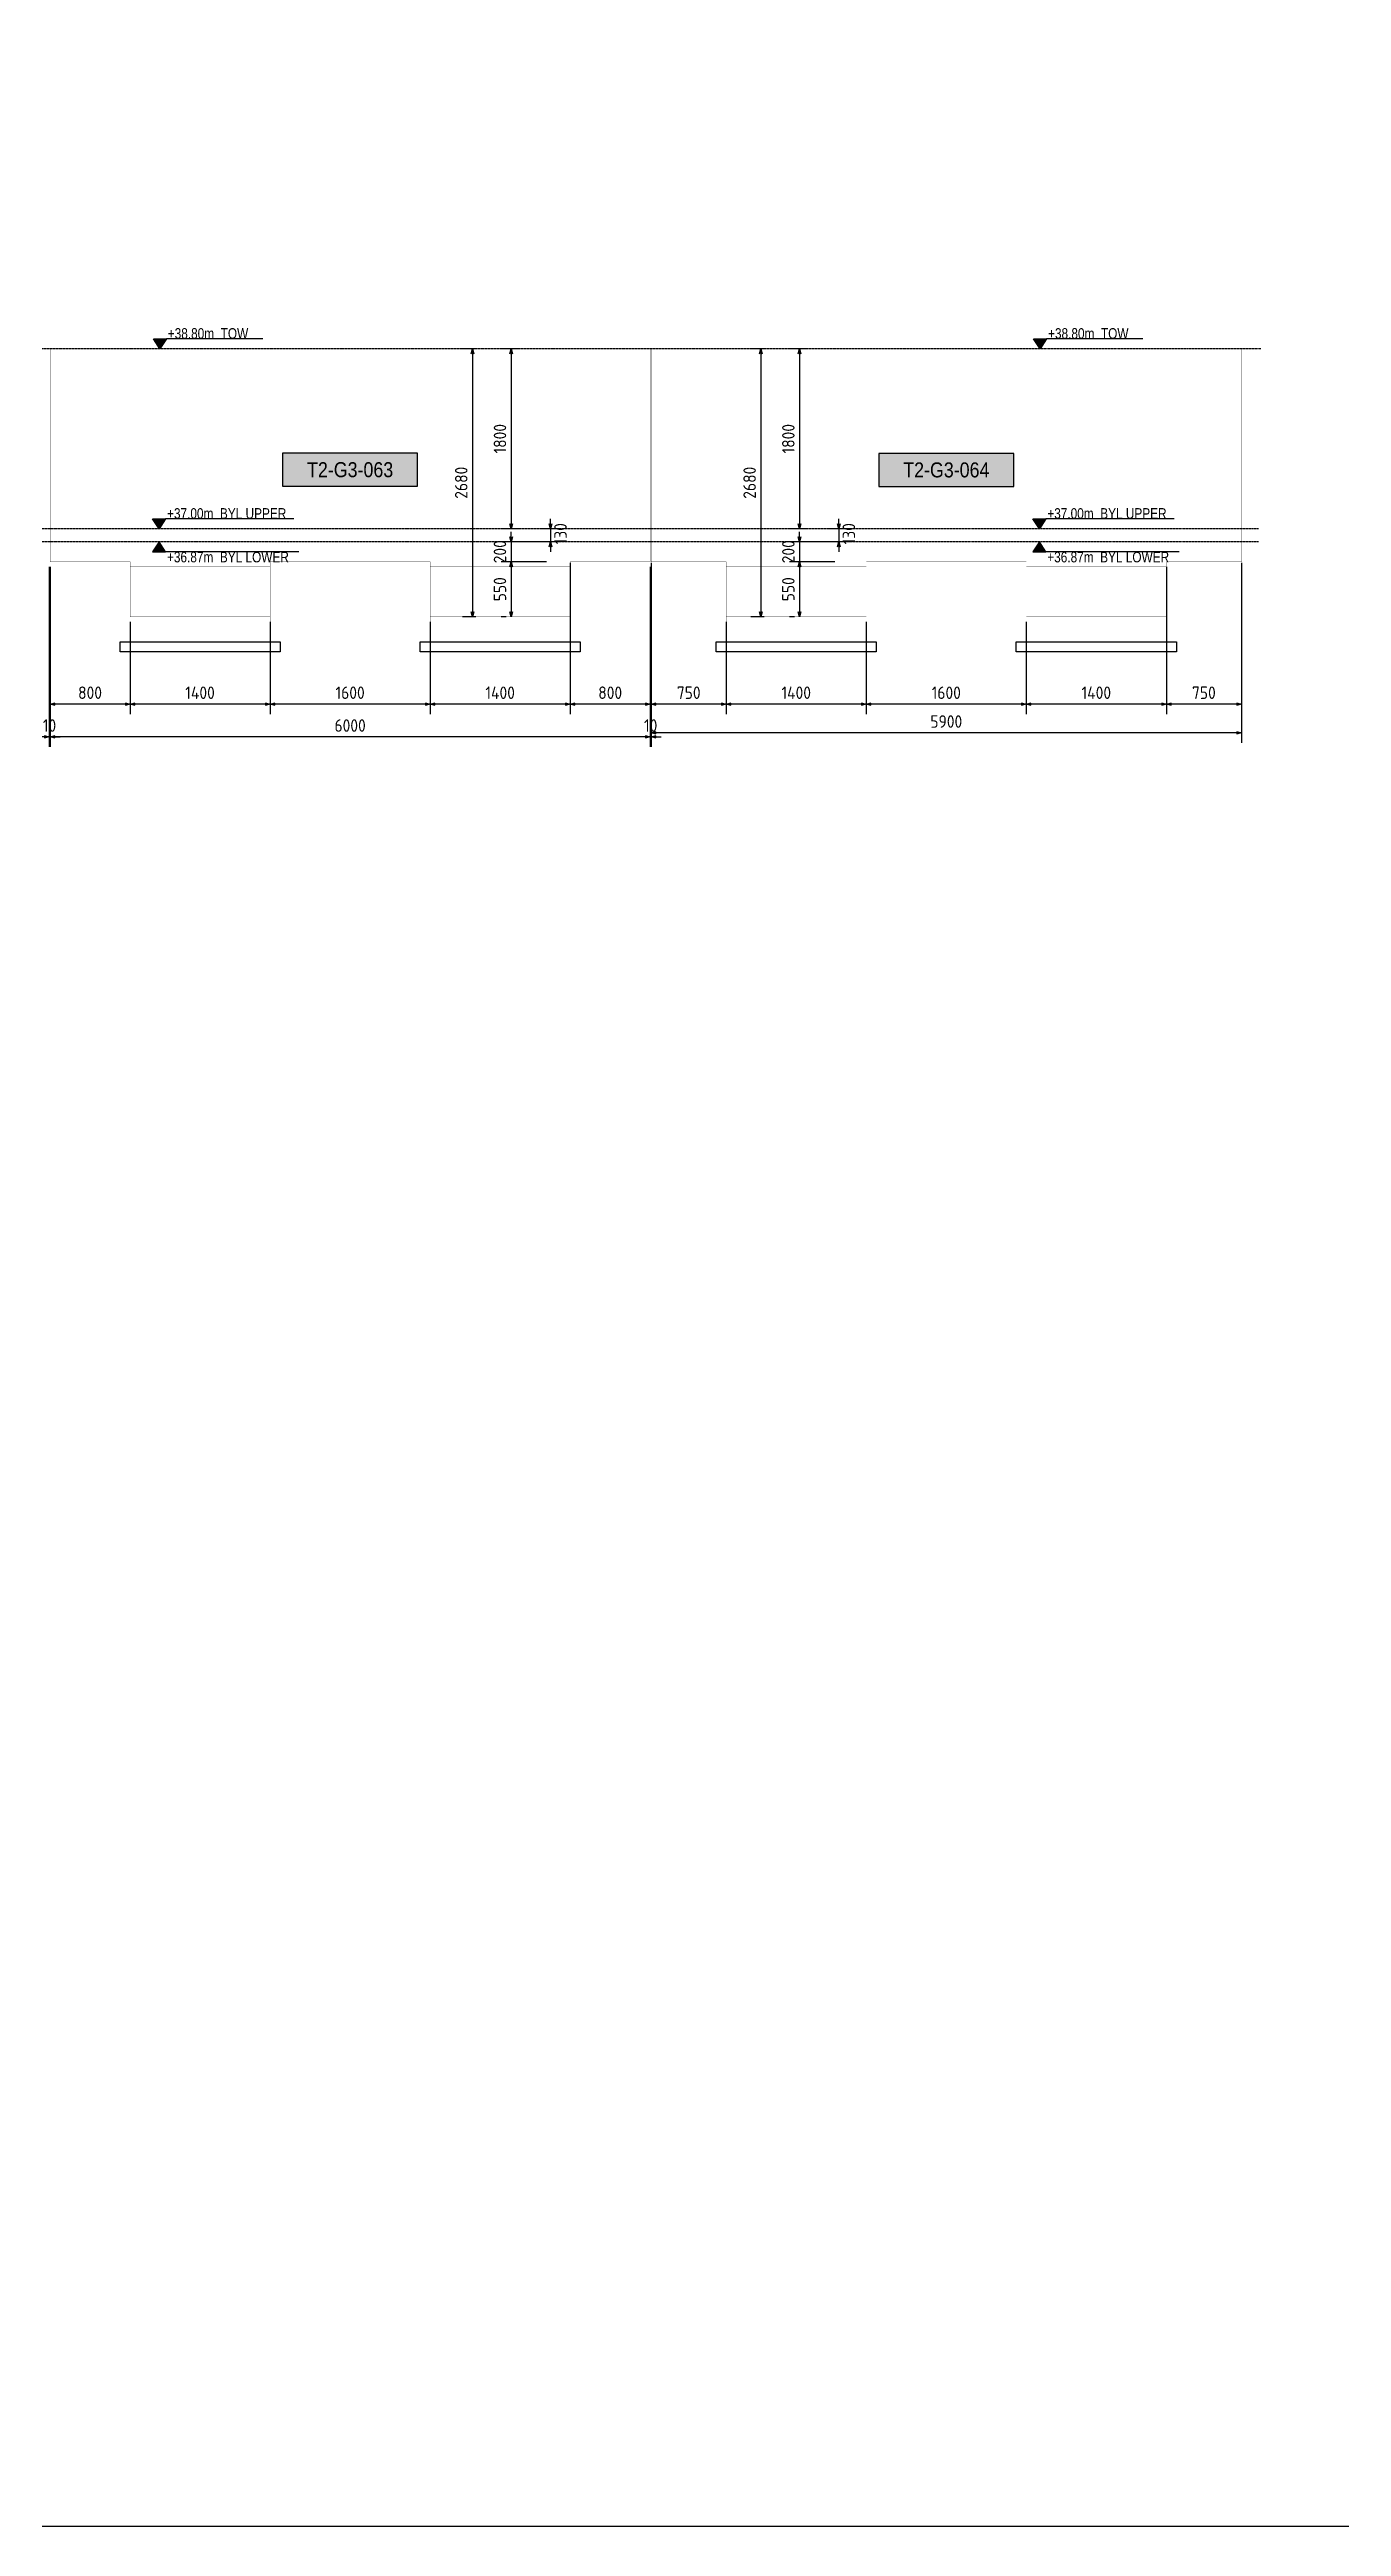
# Model space of a CAD drawing. Header units: centimetres. Extents: x -6122352 to 7132207, y -1694241 to 1947892.
# Drawn here: x 3413970 to 3426885, y 569616 to 594385 of the extents above; entities that cross this region are included whole.
import ezdxf
from ezdxf.enums import TextEntityAlignment as Align

# ---------------------------------------------------------------- set-up
doc = ezdxf.new("R2010")
doc.units = ezdxf.units.CM
doc.header["$MEASUREMENT"] = 0
doc.header["$PDMODE"] = 66
doc.header["$PDSIZE"] = 100
doc.linetypes.add('DASHED2', pattern=[0.375, 0.25, -0.125])
doc.linetypes.add('HIDDEN', pattern=[0.375, 0.25, -0.125])
for name, color, linetype in [('@MI-TYPE-01', 30, 'Continuous'), ('@MI-TYPE-02', 6, 'Continuous'), ('JML-Dimension', 1, 'Continuous'), ('PANEL-TAGS', 7, 'Continuous'), ('SECTION', 130, 'Continuous')]:
    doc.layers.add(name, color=color, linetype=linetype)
doc.styles.add('PANELTAG_STYLE', font='arial.ttf')
doc.styles.add('Schueco-BEMSTIL', font='isocpeur.ttf', dxfattribs={"width": 0.9})
doc.styles.add('txt-Pisa-std', font='arial.ttf', dxfattribs={"width": 0.8})
doc.dimstyles.new('MI- JWC-TXT-2.5 MM', dxfattribs={"dimscale": 1.5, "dimtxt": 2.5, "dimasz": 1, "dimexe": 2, "dimexo": 1, "dimgap": 1, "dimtad": 1, "dimdec": 0, "dimdsep": 46, "dimtxsty": 'Schueco-BEMSTIL', "dimblk": 'OPEN30', "dimcen": 0, "dimdle": 2, "dimclrd": 140, "dimclre": 8, "dimclrt": 40, "dimadec": 0, "dimazin": 2, "dimtfac": 1, "dimtdec": 0, "dimtix": 1, "dimtmove": 2, "dimatfit": 3, "dimldrblk": 'OPEN', "dimfxl": 2, "dimlwd": -1, "dimlwe": -1, "dimarcsym": 0})

# ---------------------------------------------------------------- blocks, each defined once
blk = doc.blocks.new('_Open30')
at = {"color": 0, "linetype": 'ByBlock', "lineweight": -2}
for p, q in [((-1, 0.27), (0, 0)), ((0, 0), (-1, -0.27)), ((0, 0), (-1, 0))]:
    blk.add_line(p, q, dxfattribs=at)
blk = doc.blocks.new('*D2274')
at = {"layer": '@MI-TYPE-01', "color": 8, "transparency": 16777216}
for p, q in [((3425135, 589213), (3425135, 587740)), ((3425885, 589213), (3425885, 587740))]:
    blk.add_line(p, q, dxfattribs=at)
at = {"layer": '@MI-TYPE-01', "color": 140, "transparency": 16777216}
blk.add_line((3425835, 587840), (3425185, 587840), dxfattribs=at)
at = {"layer": 'Defpoints', "color": 0, "transparency": 16777216}
for p in [(3425135, 589263), (3425885, 589263), (3425135, 587840)]:
    blk.add_point(p, dxfattribs=at)
at = {"layer": '@MI-TYPE-01', "color": 140, "transparency": 16777216, "xscale": 50, "yscale": 50, "zscale": 50, "rotation": 180}
blk.add_blockref('_Open30', (3425135, 587840), dxfattribs=at)
at = {"layer": '@MI-TYPE-01', "color": 140, "transparency": 16777216, "xscale": 50, "yscale": 50, "zscale": 50}
blk.add_blockref('_Open30', (3425885, 587840), dxfattribs=at)
at = {"layer": '@MI-TYPE-01', "color": 40, "transparency": 16777216, "insert": (3425510, 587953), "char_height": 125, "attachment_point": 5, "style": 'Schueco-BEMSTIL'}
blk.add_mtext('750', dxfattribs=at)
blk = doc.blocks.new('_Open')
at = {"color": 0, "linetype": 'ByBlock', "lineweight": -2}
for p, q in [((-1, 0), (0, 0)), ((-1, 0), (0, 0)), ((0, 0), (-1, 0))]:
    blk.add_line(p, q, dxfattribs=at)
blk = doc.blocks.new('*D2275')
at = {"layer": '@MI-TYPE-01', "color": 8, "transparency": 16777216}
for p, q in [((3425135, 589213), (3425135, 587740)), ((3423735, 588663), (3423735, 587740))]:
    blk.add_line(p, q, dxfattribs=at)
at = {"layer": '@MI-TYPE-01', "color": 140, "transparency": 16777216}
blk.add_line((3425085, 587840), (3423785, 587840), dxfattribs=at)
at = {"layer": 'Defpoints', "color": 0, "transparency": 16777216}
for p in [(3425135, 589263), (3423735, 588713), (3423735, 587840)]:
    blk.add_point(p, dxfattribs=at)
at = {"layer": '@MI-TYPE-01', "color": 140, "transparency": 16777216, "xscale": 50, "yscale": 50, "zscale": 50, "rotation": 180}
blk.add_blockref('_Open30', (3423735, 587840), dxfattribs=at)
at = {"layer": '@MI-TYPE-01', "color": 140, "transparency": 16777216, "xscale": 50, "yscale": 50, "zscale": 50}
blk.add_blockref('_Open30', (3425135, 587840), dxfattribs=at)
at = {"layer": '@MI-TYPE-01', "color": 40, "transparency": 16777216, "insert": (3424435, 587953), "char_height": 125, "attachment_point": 5, "style": 'Schueco-BEMSTIL'}
blk.add_mtext('1400', dxfattribs=at)
blk = doc.blocks.new('*D2276')
at = {"layer": '@MI-TYPE-01', "color": 8, "transparency": 16777216}
for p, q in [((3422135, 588663), (3422135, 587740)), ((3423735, 588663), (3423735, 587740))]:
    blk.add_line(p, q, dxfattribs=at)
at = {"layer": '@MI-TYPE-01', "color": 140, "transparency": 16777216}
blk.add_line((3423685, 587840), (3422185, 587840), dxfattribs=at)
at = {"layer": 'Defpoints', "color": 0, "transparency": 16777216}
for p in [(3422135, 588713), (3423735, 588713), (3422135, 587840)]:
    blk.add_point(p, dxfattribs=at)
at = {"layer": '@MI-TYPE-01', "color": 140, "transparency": 16777216, "xscale": 50, "yscale": 50, "zscale": 50, "rotation": 180}
blk.add_blockref('_Open30', (3422135, 587840), dxfattribs=at)
at = {"layer": '@MI-TYPE-01', "color": 140, "transparency": 16777216, "xscale": 50, "yscale": 50, "zscale": 50}
blk.add_blockref('_Open30', (3423735, 587840), dxfattribs=at)
at = {"layer": '@MI-TYPE-01', "color": 40, "transparency": 16777216, "insert": (3422935, 587953), "char_height": 125, "attachment_point": 5, "style": 'Schueco-BEMSTIL'}
blk.add_mtext('1600', dxfattribs=at)
blk = doc.blocks.new('*D2277')
at = {"layer": '@MI-TYPE-01', "color": 8, "transparency": 16777216}
for p, q in [((3420735, 588663), (3420735, 587740)), ((3422135, 588663), (3422135, 587740))]:
    blk.add_line(p, q, dxfattribs=at)
at = {"layer": '@MI-TYPE-01', "color": 140, "transparency": 16777216}
blk.add_line((3422085, 587840), (3420785, 587840), dxfattribs=at)
at = {"layer": 'Defpoints', "color": 0, "transparency": 16777216}
for p in [(3420735, 588713), (3422135, 588713), (3420735, 587840)]:
    blk.add_point(p, dxfattribs=at)
at = {"layer": '@MI-TYPE-01', "color": 140, "transparency": 16777216, "xscale": 50, "yscale": 50, "zscale": 50, "rotation": 180}
blk.add_blockref('_Open30', (3420735, 587840), dxfattribs=at)
at = {"layer": '@MI-TYPE-01', "color": 140, "transparency": 16777216, "xscale": 50, "yscale": 50, "zscale": 50}
blk.add_blockref('_Open30', (3422135, 587840), dxfattribs=at)
at = {"layer": '@MI-TYPE-01', "color": 40, "transparency": 16777216, "insert": (3421435, 587953), "char_height": 125, "attachment_point": 5, "style": 'Schueco-BEMSTIL'}
blk.add_mtext('1400', dxfattribs=at)
blk = doc.blocks.new('*D2278')
at = {"layer": '@MI-TYPE-01', "color": 8, "transparency": 16777216}
for p, q in [((3419985, 589213), (3419985, 587740)), ((3420735, 588663), (3420735, 587740))]:
    blk.add_line(p, q, dxfattribs=at)
at = {"layer": '@MI-TYPE-01', "color": 140, "transparency": 16777216}
blk.add_line((3420685, 587840), (3420035, 587840), dxfattribs=at)
at = {"layer": 'Defpoints', "color": 0, "transparency": 16777216}
for p in [(3419985, 589263), (3420735, 588713), (3419985, 587840)]:
    blk.add_point(p, dxfattribs=at)
at = {"layer": '@MI-TYPE-01', "color": 140, "transparency": 16777216, "xscale": 50, "yscale": 50, "zscale": 50, "rotation": 180}
blk.add_blockref('_Open30', (3419985, 587840), dxfattribs=at)
at = {"layer": '@MI-TYPE-01', "color": 140, "transparency": 16777216, "xscale": 50, "yscale": 50, "zscale": 50}
blk.add_blockref('_Open30', (3420735, 587840), dxfattribs=at)
at = {"layer": '@MI-TYPE-01', "color": 40, "transparency": 16777216, "insert": (3420360, 587953), "char_height": 125, "attachment_point": 5, "style": 'Schueco-BEMSTIL'}
blk.add_mtext('750', dxfattribs=at)
blk = doc.blocks.new('*D2279')
at = {"layer": '@MI-TYPE-01', "color": 8, "transparency": 16777216}
for p, q in [((3419985, 589253), (3419985, 587453)), ((3425885, 589253), (3425885, 587453))]:
    blk.add_line(p, q, dxfattribs=at)
at = {"layer": '@MI-TYPE-01', "color": 140, "transparency": 16777216}
blk.add_line((3425835, 587553), (3420035, 587553), dxfattribs=at)
at = {"layer": 'Defpoints', "color": 0, "transparency": 16777216}
for p in [(3419985, 589303), (3425885, 589303), (3419985, 587553)]:
    blk.add_point(p, dxfattribs=at)
at = {"layer": '@MI-TYPE-01', "color": 140, "transparency": 16777216, "xscale": 50, "yscale": 50, "zscale": 50, "rotation": 180}
blk.add_blockref('_Open30', (3419985, 587553), dxfattribs=at)
at = {"layer": '@MI-TYPE-01', "color": 140, "transparency": 16777216, "xscale": 50, "yscale": 50, "zscale": 50}
blk.add_blockref('_Open30', (3425885, 587553), dxfattribs=at)
at = {"layer": '@MI-TYPE-01', "color": 40, "transparency": 16777216, "insert": (3422935, 587665), "char_height": 125, "attachment_point": 5, "style": 'Schueco-BEMSTIL'}
blk.add_mtext('5900', dxfattribs=at)
blk = doc.blocks.new('*D2280')
at = {"layer": '@MI-TYPE-01', "color": 8, "transparency": 16777216}
for p, q in [((3419175, 589253), (3419175, 587740)), ((3419975, 589213), (3419975, 587740))]:
    blk.add_line(p, q, dxfattribs=at)
at = {"layer": '@MI-TYPE-01', "color": 140, "transparency": 16777216}
blk.add_line((3419925, 587840), (3419225, 587840), dxfattribs=at)
at = {"layer": 'Defpoints', "color": 0, "transparency": 16777216}
for p in [(3419175, 589303), (3419975, 589263), (3419175, 587840)]:
    blk.add_point(p, dxfattribs=at)
at = {"layer": '@MI-TYPE-01', "color": 140, "transparency": 16777216, "xscale": 50, "yscale": 50, "zscale": 50, "rotation": 180}
blk.add_blockref('_Open30', (3419175, 587840), dxfattribs=at)
at = {"layer": '@MI-TYPE-01', "color": 140, "transparency": 16777216, "xscale": 50, "yscale": 50, "zscale": 50}
blk.add_blockref('_Open30', (3419975, 587840), dxfattribs=at)
at = {"layer": '@MI-TYPE-01', "color": 40, "transparency": 16777216, "insert": (3419575, 587953), "char_height": 125, "attachment_point": 5, "style": 'Schueco-BEMSTIL'}
blk.add_mtext('800', dxfattribs=at)
blk = doc.blocks.new('*D2281')
at = {"layer": '@MI-TYPE-01', "color": 8, "transparency": 16777216}
for p, q in [((3419175, 589253), (3419175, 587740)), ((3417775, 588663), (3417775, 587740))]:
    blk.add_line(p, q, dxfattribs=at)
at = {"layer": '@MI-TYPE-01', "color": 140, "transparency": 16777216}
blk.add_line((3419125, 587840), (3417825, 587840), dxfattribs=at)
at = {"layer": 'Defpoints', "color": 0, "transparency": 16777216}
for p in [(3419175, 589303), (3417775, 588713), (3417775, 587840)]:
    blk.add_point(p, dxfattribs=at)
at = {"layer": '@MI-TYPE-01', "color": 140, "transparency": 16777216, "xscale": 50, "yscale": 50, "zscale": 50, "rotation": 180}
blk.add_blockref('_Open30', (3417775, 587840), dxfattribs=at)
at = {"layer": '@MI-TYPE-01', "color": 140, "transparency": 16777216, "xscale": 50, "yscale": 50, "zscale": 50}
blk.add_blockref('_Open30', (3419175, 587840), dxfattribs=at)
at = {"layer": '@MI-TYPE-01', "color": 40, "transparency": 16777216, "insert": (3418475, 587953), "char_height": 125, "attachment_point": 5, "style": 'Schueco-BEMSTIL'}
blk.add_mtext('1400', dxfattribs=at)
blk = doc.blocks.new('*D2282')
at = {"layer": '@MI-TYPE-01', "color": 8, "transparency": 16777216}
for p, q in [((3416175, 588663), (3416175, 587740)), ((3417775, 588663), (3417775, 587740))]:
    blk.add_line(p, q, dxfattribs=at)
at = {"layer": '@MI-TYPE-01', "color": 140, "transparency": 16777216}
blk.add_line((3417725, 587840), (3416225, 587840), dxfattribs=at)
at = {"layer": 'Defpoints', "color": 0, "transparency": 16777216}
for p in [(3416175, 588713), (3417775, 588713), (3416175, 587840)]:
    blk.add_point(p, dxfattribs=at)
at = {"layer": '@MI-TYPE-01', "color": 140, "transparency": 16777216, "xscale": 50, "yscale": 50, "zscale": 50, "rotation": 180}
blk.add_blockref('_Open30', (3416175, 587840), dxfattribs=at)
at = {"layer": '@MI-TYPE-01', "color": 140, "transparency": 16777216, "xscale": 50, "yscale": 50, "zscale": 50}
blk.add_blockref('_Open30', (3417775, 587840), dxfattribs=at)
at = {"layer": '@MI-TYPE-01', "color": 40, "transparency": 16777216, "insert": (3416975, 587953), "char_height": 125, "attachment_point": 5, "style": 'Schueco-BEMSTIL'}
blk.add_mtext('1600', dxfattribs=at)
blk = doc.blocks.new('*D2283')
at = {"layer": '@MI-TYPE-01', "color": 8, "transparency": 16777216}
for p, q in [((3414775, 588663), (3414775, 587740)), ((3416175, 588663), (3416175, 587740))]:
    blk.add_line(p, q, dxfattribs=at)
at = {"layer": '@MI-TYPE-01', "color": 140, "transparency": 16777216}
blk.add_line((3416125, 587840), (3414825, 587840), dxfattribs=at)
at = {"layer": 'Defpoints', "color": 0, "transparency": 16777216}
for p in [(3414775, 588713), (3416175, 588713), (3414775, 587840)]:
    blk.add_point(p, dxfattribs=at)
at = {"layer": '@MI-TYPE-01', "color": 140, "transparency": 16777216, "xscale": 50, "yscale": 50, "zscale": 50, "rotation": 180}
blk.add_blockref('_Open30', (3414775, 587840), dxfattribs=at)
at = {"layer": '@MI-TYPE-01', "color": 140, "transparency": 16777216, "xscale": 50, "yscale": 50, "zscale": 50}
blk.add_blockref('_Open30', (3416175, 587840), dxfattribs=at)
at = {"layer": '@MI-TYPE-01', "color": 40, "transparency": 16777216, "insert": (3415475, 587953), "char_height": 125, "attachment_point": 5, "style": 'Schueco-BEMSTIL'}
blk.add_mtext('1400', dxfattribs=at)
blk = doc.blocks.new('*D2284')
at = {"layer": '@MI-TYPE-01', "color": 8, "transparency": 16777216}
for p, q in [((3413975, 589213), (3413975, 587740)), ((3414775, 588663), (3414775, 587740))]:
    blk.add_line(p, q, dxfattribs=at)
at = {"layer": '@MI-TYPE-01', "color": 140, "transparency": 16777216}
blk.add_line((3414725, 587840), (3414025, 587840), dxfattribs=at)
at = {"layer": 'Defpoints', "color": 0, "transparency": 16777216}
for p in [(3413975, 589263), (3414775, 588713), (3413975, 587840)]:
    blk.add_point(p, dxfattribs=at)
at = {"layer": '@MI-TYPE-01', "color": 140, "transparency": 16777216, "xscale": 50, "yscale": 50, "zscale": 50, "rotation": 180}
blk.add_blockref('_Open30', (3413975, 587840), dxfattribs=at)
at = {"layer": '@MI-TYPE-01', "color": 140, "transparency": 16777216, "xscale": 50, "yscale": 50, "zscale": 50}
blk.add_blockref('_Open30', (3414775, 587840), dxfattribs=at)
at = {"layer": '@MI-TYPE-01', "color": 40, "transparency": 16777216, "insert": (3414375, 587953), "char_height": 125, "attachment_point": 5, "style": 'Schueco-BEMSTIL'}
blk.add_mtext('800', dxfattribs=at)
blk = doc.blocks.new('*D2285')
at = {"layer": '@MI-TYPE-01', "color": 8, "transparency": 16777216}
for p, q in [((3413975, 589213), (3413975, 587413)), ((3419975, 589213), (3419975, 587413))]:
    blk.add_line(p, q, dxfattribs=at)
at = {"layer": '@MI-TYPE-01', "color": 140, "transparency": 16777216}
blk.add_line((3419925, 587513), (3414025, 587513), dxfattribs=at)
at = {"layer": 'Defpoints', "color": 0, "transparency": 16777216}
for p in [(3413975, 589263), (3419975, 589263), (3413975, 587513)]:
    blk.add_point(p, dxfattribs=at)
at = {"layer": '@MI-TYPE-01', "color": 140, "transparency": 16777216, "xscale": 50, "yscale": 50, "zscale": 50, "rotation": 180}
blk.add_blockref('_Open30', (3413975, 587513), dxfattribs=at)
at = {"layer": '@MI-TYPE-01', "color": 140, "transparency": 16777216, "xscale": 50, "yscale": 50, "zscale": 50}
blk.add_blockref('_Open30', (3419975, 587513), dxfattribs=at)
at = {"layer": '@MI-TYPE-01', "color": 40, "transparency": 16777216, "insert": (3416975, 587625), "char_height": 125, "attachment_point": 5, "style": 'Schueco-BEMSTIL'}
blk.add_mtext('6000', dxfattribs=at)
blk = doc.blocks.new('T2-ELE FT')
at = {"color": 12, "linetype": 'HIDDEN', "ltscale": 5, "const_width": 2}
blk.add_lwpolyline([(30306558, 1676366), (30306558, 1676866), (30307958, 1676866), (30307958, 1676366)], dxfattribs=at)
at = {"color": 12, "ltscale": 20, "const_width": 2}
blk.add_lwpolyline([(30306558, 1676366), (30307958, 1676366), (30307958, 1676116), (30306558, 1676116)], close=True, dxfattribs=at)
at = {"color": 8, "ltscale": 20}
blk.add_lwpolyline([(30306458, 1676116), (30308058, 1676116), (30308058, 1676016), (30306458, 1676016)], close=True, dxfattribs=at)
blk = doc.blocks.new('*D2302')
at = {"layer": '@MI-TYPE-01', "color": 8, "transparency": 16777216}
for p, q in [((3419975, 589213), (3419975, 587413)), ((3419985, 589253), (3419985, 587413))]:
    blk.add_line(p, q, dxfattribs=at)
at = {"layer": '@MI-TYPE-01', "color": 140, "transparency": 16777216}
for p, q in [((3419925, 587513), (3419875, 587513)), ((3419985, 587513), (3419975, 587513)), ((3420035, 587513), (3420085, 587513))]:
    blk.add_line(p, q, dxfattribs=at)
at = {"layer": 'Defpoints', "color": 0, "transparency": 16777216}
for p in [(3419985, 589303), (3419975, 589263), (3419975, 587513)]:
    blk.add_point(p, dxfattribs=at)
at = {"layer": '@MI-TYPE-01', "color": 140, "transparency": 16777216, "xscale": 50, "yscale": 50, "zscale": 50}
blk.add_blockref('_Open30', (3419975, 587513), dxfattribs=at)
at = {"layer": '@MI-TYPE-01', "color": 140, "transparency": 16777216, "xscale": 50, "yscale": 50, "zscale": 50, "rotation": 180}
blk.add_blockref('_Open30', (3419985, 587513), dxfattribs=at)
at = {"layer": '@MI-TYPE-01', "color": 40, "transparency": 16777216, "insert": (3419980, 587625), "char_height": 125, "attachment_point": 5, "style": 'Schueco-BEMSTIL'}
blk.add_mtext('10', dxfattribs=at)
blk = doc.blocks.new('*D2303')
at = {"layer": '@MI-TYPE-01', "color": 8, "transparency": 16777216}
for p, q in [((3413965, 589213), (3413965, 587413)), ((3413975, 589213), (3413975, 587413))]:
    blk.add_line(p, q, dxfattribs=at)
at = {"layer": '@MI-TYPE-01', "color": 140, "transparency": 16777216}
for p, q in [((3413915, 587513), (3413865, 587513)), ((3413975, 587513), (3413965, 587513)), ((3414025, 587513), (3414075, 587513))]:
    blk.add_line(p, q, dxfattribs=at)
at = {"layer": 'Defpoints', "color": 0, "transparency": 16777216}
for p in [(3413965, 589263), (3413975, 589263), (3413965, 587513)]:
    blk.add_point(p, dxfattribs=at)
at = {"layer": '@MI-TYPE-01', "color": 140, "transparency": 16777216, "xscale": 50, "yscale": 50, "zscale": 50}
blk.add_blockref('_Open30', (3413965, 587513), dxfattribs=at)
at = {"layer": '@MI-TYPE-01', "color": 140, "transparency": 16777216, "xscale": 50, "yscale": 50, "zscale": 50, "rotation": 180}
blk.add_blockref('_Open30', (3413975, 587513), dxfattribs=at)
at = {"layer": '@MI-TYPE-01', "color": 40, "transparency": 16777216, "insert": (3413970, 587625), "char_height": 125, "attachment_point": 5, "style": 'Schueco-BEMSTIL'}
blk.add_mtext('10', dxfattribs=at)
blk = doc.blocks.new('*D2311')
at = {"layer": '@MI-TYPE-01', "color": 8, "transparency": 16777216}
for p, q in [((3418233, 591393), (3418098, 591393)), ((3418233, 588713), (3418098, 588713))]:
    blk.add_line(p, q, dxfattribs=at)
at = {"layer": '@MI-TYPE-01', "color": 140, "transparency": 16777216}
blk.add_line((3418198, 591343), (3418198, 588763), dxfattribs=at)
at = {"layer": 'Defpoints', "color": 0, "transparency": 16777216}
for p in [(3418283, 591393), (3418198, 588713), (3418283, 588713)]:
    blk.add_point(p, dxfattribs=at)
at = {"layer": '@MI-TYPE-01', "color": 140, "transparency": 16777216, "xscale": 50, "yscale": 50, "zscale": 50}
for p, rotation in [((3418198, 591393), 90), ((3418198, 588713), 270)]:
    blk.add_blockref('_Open30', p, dxfattribs=dict(at, rotation=rotation))
at = {"layer": '@MI-TYPE-01', "color": 40, "transparency": 16777216, "insert": (3418086, 590053), "char_height": 125, "attachment_point": 5, "rotation": 90, "style": 'Schueco-BEMSTIL'}
blk.add_mtext('2680', dxfattribs=at)
blk = doc.blocks.new('*D2312')
at = {"layer": '@MI-TYPE-01', "color": 8, "transparency": 16777216}
for p, q in [((3418659, 591393), (3418485, 591393)), ((3418659, 589593), (3418485, 589593))]:
    blk.add_line(p, q, dxfattribs=at)
at = {"layer": '@MI-TYPE-01', "color": 140, "transparency": 16777216}
blk.add_line((3418585, 591343), (3418585, 589643), dxfattribs=at)
at = {"layer": 'Defpoints', "color": 0, "transparency": 16777216}
for p in [(3418709, 591393), (3418585, 589593), (3418709, 589593)]:
    blk.add_point(p, dxfattribs=at)
at = {"layer": '@MI-TYPE-01', "color": 140, "transparency": 16777216, "xscale": 50, "yscale": 50, "zscale": 50}
for p, rotation in [((3418585, 591393), 90), ((3418585, 589593), 270)]:
    blk.add_blockref('_Open30', p, dxfattribs=dict(at, rotation=rotation))
at = {"layer": '@MI-TYPE-01', "color": 40, "transparency": 16777216, "insert": (3418473, 590493), "char_height": 125, "attachment_point": 5, "rotation": 90, "style": 'Schueco-BEMSTIL'}
blk.add_mtext('1800', dxfattribs=at)
blk = doc.blocks.new('*D2313')
at = {"layer": '@MI-TYPE-01', "color": 8, "transparency": 16777216}
for p, q in [((3419089, 589593), (3418878, 589593)), ((3419087, 589463), (3418878, 589463))]:
    blk.add_line(p, q, dxfattribs=at)
at = {"layer": '@MI-TYPE-01', "color": 140, "transparency": 16777216}
for p, q in [((3418978, 589643), (3418978, 589693)), ((3418978, 589593), (3418978, 589463)), ((3418978, 589413), (3418978, 589363))]:
    blk.add_line(p, q, dxfattribs=at)
at = {"layer": 'Defpoints', "color": 0, "transparency": 16777216}
for p in [(3419139, 589593), (3418978, 589463), (3419137, 589463)]:
    blk.add_point(p, dxfattribs=at)
at = {"layer": '@MI-TYPE-01', "color": 140, "transparency": 16777216, "xscale": 50, "yscale": 50, "zscale": 50}
for p, rotation in [((3418978, 589593), 270), ((3418978, 589463), 90)]:
    blk.add_blockref('_Open30', p, dxfattribs=dict(at, rotation=rotation))
at = {"layer": '@MI-TYPE-01', "color": 40, "transparency": 16777216, "insert": (3419078, 589543), "char_height": 125, "attachment_point": 5, "rotation": 90, "style": 'Schueco-BEMSTIL'}
blk.add_mtext('130', dxfattribs=at)
blk = doc.blocks.new('*D2314')
at = {"layer": '@MI-TYPE-01', "color": 140, "transparency": 16777216}
for p, q in [((3418585, 589513), (3418585, 589563)), ((3418585, 589463), (3418585, 589263)), ((3418585, 589213), (3418585, 589163))]:
    blk.add_line(p, q, dxfattribs=at)
at = {"layer": '@MI-TYPE-01', "color": 8, "transparency": 16777216}
for p, q in [((3419087, 589463), (3418485, 589463)), ((3418938, 589263), (3418485, 589263))]:
    blk.add_line(p, q, dxfattribs=at)
at = {"layer": 'Defpoints', "color": 0, "transparency": 16777216}
for p in [(3419137, 589463), (3418585, 589263), (3418988, 589263)]:
    blk.add_point(p, dxfattribs=at)
at = {"layer": '@MI-TYPE-01', "color": 140, "transparency": 16777216, "xscale": 50, "yscale": 50, "zscale": 50}
for p, rotation in [((3418585, 589463), 270), ((3418585, 589263), 90)]:
    blk.add_blockref('_Open30', p, dxfattribs=dict(at, rotation=rotation))
at = {"layer": '@MI-TYPE-01', "color": 40, "transparency": 16777216, "insert": (3418473, 589363), "char_height": 125, "attachment_point": 5, "rotation": 90, "style": 'Schueco-BEMSTIL'}
blk.add_mtext('200', dxfattribs=at)
blk = doc.blocks.new('*D2315')
at = {"layer": '@MI-TYPE-01', "color": 8, "transparency": 16777216}
for p, q in [((3418938, 589263), (3418485, 589263)), ((3418535, 588713), (3418485, 588713))]:
    blk.add_line(p, q, dxfattribs=at)
at = {"layer": '@MI-TYPE-01', "color": 140, "transparency": 16777216}
blk.add_line((3418585, 589213), (3418585, 588763), dxfattribs=at)
at = {"layer": 'Defpoints', "color": 0, "transparency": 16777216}
for p in [(3418988, 589263), (3418585, 588713), (3418585, 588713)]:
    blk.add_point(p, dxfattribs=at)
at = {"layer": '@MI-TYPE-01', "color": 140, "transparency": 16777216, "xscale": 50, "yscale": 50, "zscale": 50}
for p, rotation in [((3418585, 589263), 90), ((3418585, 588713), 270)]:
    blk.add_blockref('_Open30', p, dxfattribs=dict(at, rotation=rotation))
at = {"layer": '@MI-TYPE-01', "color": 40, "transparency": 16777216, "insert": (3418473, 588988), "char_height": 125, "attachment_point": 5, "rotation": 90, "style": 'Schueco-BEMSTIL'}
blk.add_mtext('550', dxfattribs=at)
blk = doc.blocks.new('*D2316')
at = {"layer": '@MI-TYPE-01', "color": 8, "transparency": 16777216}
for p, q in [((3421116, 591393), (3420981, 591393)), ((3421116, 588713), (3420981, 588713))]:
    blk.add_line(p, q, dxfattribs=at)
at = {"layer": '@MI-TYPE-01', "color": 140, "transparency": 16777216}
blk.add_line((3421081, 591343), (3421081, 588763), dxfattribs=at)
at = {"layer": 'Defpoints', "color": 0, "transparency": 16777216}
for p in [(3421166, 591393), (3421081, 588713), (3421166, 588713)]:
    blk.add_point(p, dxfattribs=at)
at = {"layer": '@MI-TYPE-01', "color": 140, "transparency": 16777216, "xscale": 50, "yscale": 50, "zscale": 50}
for p, rotation in [((3421081, 591393), 90), ((3421081, 588713), 270)]:
    blk.add_blockref('_Open30', p, dxfattribs=dict(at, rotation=rotation))
at = {"layer": '@MI-TYPE-01', "color": 40, "transparency": 16777216, "insert": (3420969, 590053), "char_height": 125, "attachment_point": 5, "rotation": 90, "style": 'Schueco-BEMSTIL'}
blk.add_mtext('2680', dxfattribs=at)
blk = doc.blocks.new('*D2317')
at = {"layer": '@MI-TYPE-01', "color": 8, "transparency": 16777216}
for p, q in [((3421542, 591393), (3421368, 591393)), ((3421542, 589593), (3421368, 589593))]:
    blk.add_line(p, q, dxfattribs=at)
at = {"layer": '@MI-TYPE-01', "color": 140, "transparency": 16777216}
blk.add_line((3421468, 591343), (3421468, 589643), dxfattribs=at)
at = {"layer": 'Defpoints', "color": 0, "transparency": 16777216}
for p in [(3421592, 591393), (3421468, 589593), (3421592, 589593)]:
    blk.add_point(p, dxfattribs=at)
at = {"layer": '@MI-TYPE-01', "color": 140, "transparency": 16777216, "xscale": 50, "yscale": 50, "zscale": 50}
for p, rotation in [((3421468, 591393), 90), ((3421468, 589593), 270)]:
    blk.add_blockref('_Open30', p, dxfattribs=dict(at, rotation=rotation))
at = {"layer": '@MI-TYPE-01', "color": 40, "transparency": 16777216, "insert": (3421356, 590493), "char_height": 125, "attachment_point": 5, "rotation": 90, "style": 'Schueco-BEMSTIL'}
blk.add_mtext('1800', dxfattribs=at)
blk = doc.blocks.new('*D2318')
at = {"layer": '@MI-TYPE-01', "color": 8, "transparency": 16777216}
for p, q in [((3421972, 589593), (3421761, 589593)), ((3421970, 589463), (3421761, 589463))]:
    blk.add_line(p, q, dxfattribs=at)
at = {"layer": '@MI-TYPE-01', "color": 140, "transparency": 16777216}
for p, q in [((3421861, 589643), (3421861, 589693)), ((3421861, 589593), (3421861, 589463)), ((3421861, 589413), (3421861, 589363))]:
    blk.add_line(p, q, dxfattribs=at)
at = {"layer": 'Defpoints', "color": 0, "transparency": 16777216}
for p in [(3422022, 589593), (3421861, 589463), (3422020, 589463)]:
    blk.add_point(p, dxfattribs=at)
at = {"layer": '@MI-TYPE-01', "color": 140, "transparency": 16777216, "xscale": 50, "yscale": 50, "zscale": 50}
for p, rotation in [((3421861, 589593), 270), ((3421861, 589463), 90)]:
    blk.add_blockref('_Open30', p, dxfattribs=dict(at, rotation=rotation))
at = {"layer": '@MI-TYPE-01', "color": 40, "transparency": 16777216, "insert": (3421961, 589543), "char_height": 125, "attachment_point": 5, "rotation": 90, "style": 'Schueco-BEMSTIL'}
blk.add_mtext('130', dxfattribs=at)
blk = doc.blocks.new('*D2319')
at = {"layer": '@MI-TYPE-01', "color": 140, "transparency": 16777216}
for p, q in [((3421468, 589513), (3421468, 589563)), ((3421468, 589463), (3421468, 589263)), ((3421468, 589213), (3421468, 589163))]:
    blk.add_line(p, q, dxfattribs=at)
at = {"layer": '@MI-TYPE-01', "color": 8, "transparency": 16777216}
for p, q in [((3421970, 589463), (3421368, 589463)), ((3421821, 589263), (3421368, 589263))]:
    blk.add_line(p, q, dxfattribs=at)
at = {"layer": 'Defpoints', "color": 0, "transparency": 16777216}
for p in [(3422020, 589463), (3421468, 589263), (3421871, 589263)]:
    blk.add_point(p, dxfattribs=at)
at = {"layer": '@MI-TYPE-01', "color": 140, "transparency": 16777216, "xscale": 50, "yscale": 50, "zscale": 50}
for p, rotation in [((3421468, 589463), 270), ((3421468, 589263), 90)]:
    blk.add_blockref('_Open30', p, dxfattribs=dict(at, rotation=rotation))
at = {"layer": '@MI-TYPE-01', "color": 40, "transparency": 16777216, "insert": (3421356, 589363), "char_height": 125, "attachment_point": 5, "rotation": 90, "style": 'Schueco-BEMSTIL'}
blk.add_mtext('200', dxfattribs=at)
blk = doc.blocks.new('*D2320')
at = {"layer": '@MI-TYPE-01', "color": 8, "transparency": 16777216}
for p, q in [((3421821, 589263), (3421368, 589263)), ((3421418, 588713), (3421368, 588713))]:
    blk.add_line(p, q, dxfattribs=at)
at = {"layer": '@MI-TYPE-01', "color": 140, "transparency": 16777216}
blk.add_line((3421468, 589213), (3421468, 588763), dxfattribs=at)
at = {"layer": 'Defpoints', "color": 0, "transparency": 16777216}
for p in [(3421871, 589263), (3421468, 588713), (3421468, 588713)]:
    blk.add_point(p, dxfattribs=at)
at = {"layer": '@MI-TYPE-01', "color": 140, "transparency": 16777216, "xscale": 50, "yscale": 50, "zscale": 50}
for p, rotation in [((3421468, 589263), 90), ((3421468, 588713), 270)]:
    blk.add_blockref('_Open30', p, dxfattribs=dict(at, rotation=rotation))
at = {"layer": '@MI-TYPE-01', "color": 40, "transparency": 16777216, "insert": (3421356, 588988), "char_height": 125, "attachment_point": 5, "rotation": 90, "style": 'Schueco-BEMSTIL'}
blk.add_mtext('550', dxfattribs=at)
blk = doc.blocks.new('*U2058')
at = {"layer": 'JML-Dimension'}
h = blk.add_hatch(color=10, dxfattribs=at)
h.dxf.hatch_style = 1
h.paths.add_polyline_path([(0, 0), (-1.54, 2.37), (1.54, 2.37)])
blk.add_line((24.31, 2.37), (1.54, 2.37), dxfattribs=at)
blk.add_lwpolyline([(0, 0), (-1.54, 2.37), (1.54, 2.37), (0, 0)], dxfattribs=at)
at = {"color": 5, "style": 'txt-Pisa-std', "width": 0.8}
blk.add_attdef('+0.0', text='', height=2.5, dxfattribs=at).set_placement((1.87, 2.37), align=Align.BOTTOM_LEFT)
blk = doc.blocks.new('*U2056')
at = {"layer": 'JML-Dimension'}
h = blk.add_hatch(color=10, dxfattribs=at)
h.dxf.hatch_style = 1
h.paths.add_polyline_path([(0, 0), (-1.54, 2.37), (1.54, 2.37)])
blk.add_line((31.81, 2.37), (1.54, 2.37), dxfattribs=at)
blk.add_lwpolyline([(0, 0), (-1.54, 2.37), (1.54, 2.37), (0, 0)], dxfattribs=at)
at = {"color": 5, "style": 'txt-Pisa-std', "width": 0.8}
blk.add_attdef('+0.0', text='', height=2.5, dxfattribs=at).set_placement((1.87, 2.37), align=Align.BOTTOM_LEFT)
blk = doc.blocks.new('*U2057')
at = {"layer": 'JML-Dimension'}
h = blk.add_hatch(color=10, dxfattribs=at)
h.dxf.hatch_style = 1
h.paths.add_polyline_path([(0, 0), (-1.54, 2.37), (1.54, 2.37)])
blk.add_line((33.03, 2.37), (1.54, 2.37), dxfattribs=at)
blk.add_lwpolyline([(0, 0), (-1.54, 2.37), (1.54, 2.37), (0, 0)], dxfattribs=at)
at = {"color": 5, "style": 'txt-Pisa-std', "width": 0.8}
blk.add_attdef('+0.0', text='', height=2.5, dxfattribs=at).set_placement((1.87, 2.37), align=Align.BOTTOM_LEFT)
blk = doc.blocks.new('PANELTAG')
at = {"layer": 'PANEL-TAGS', "color": 1}
blk.add_lwpolyline([(-13.5, -3.3), (13.5, -3.3), (13.5, 3.3), (-13.5, 3.3)], close=True, dxfattribs=at)
at = {"layer": 'PANEL-TAGS', "color": 40, "true_color": 0xffd700}
blk.add_solid([(-13.5, -3.3), (13.5, -3.3), (-13.5, 3.3), (13.5, 3.3)], dxfattribs=at)
at = {"layer": 'PANEL-TAGS', "color": 5, "style": 'PANELTAG_STYLE', "width": 0.85}
blk.add_attdef('TAGNO', text='', height=3, dxfattribs=at).set_placement((0, 0), align=Align.MIDDLE)

msp = doc.modelspace()

# ---------------------------------------------------------------- linework, layer by layer
at = {"layer": '@MI-TYPE-01'}
msp.add_lwpolyline([(3328169.86356, 769613.28078), (3455154.6764, 769613.28078), (3455154.6764, 569615.5723), (3328169.86356, 569615.5723)], close=True, dxfattribs=at)
at = {"layer": '@MI-TYPE-01', "const_width": 2.5}
for points in [[(3419975.31647, 591392.68318), (3413975.31647, 591392.68318), (3413975.31647, 589262.68322), (3414775.31647, 589262.68322), (3414775.31647, 588712.68322), (3416175.31647, 588712.68322), (3416175.31647, 589262.68322), (3417775.31647, 589262.68322), (3417775.31647, 588712.68322), (3419175.31647, 588712.68322), (3419175.31647, 589262.68322), (3419975.31647, 589262.68322)], [(3425885.31647, 591392.68318), (3419985.31647, 591392.68318), (3419985.31647, 589262.68322), (3420735.31647, 589262.68322), (3420735.31647, 588712.68322), (3422135.31647, 588712.68322), (3422135.31647, 589262.68322), (3423735.31647, 589262.68322), (3423735.31647, 588712.68322), (3425135.31647, 588712.68322), (3425135.31647, 589262.68322), (3425885.31647, 589262.68322)]]:
    msp.add_lwpolyline(points, close=True, dxfattribs=at)
at = {"layer": '@MI-TYPE-02', "color": 160, "linetype": 'DASHED2', "ltscale": 5}
for points in [[(3426080.16646, 591392.68318), (3401955.31647, 591392.68318)], [(3426054.97242, 589592.68322), (3401955.31647, 589592.68322)], [(3426054.97242, 589462.68322), (3401955.31647, 589462.68322)]]:
    msp.add_lwpolyline(points, dxfattribs=at)

# ---------------------------------------------------------------- block references
at = {"color": 2}
for p in [(-26891782.84509, -1087653.19054), (-26888782.84509, -1087653.19054), (-26885822.84509, -1087653.19054), (-26882822.84509, -1087653.19054)]:
    msp.add_blockref('T2-ELE FT', p, dxfattribs=at)
at = {"layer": 'PANEL-TAGS'}
ref = msp.add_blockref('PANELTAG', (3416975.31647, 590183.57705), dxfattribs=dict(at, xscale=50, yscale=50, zscale=50))
ref.add_attrib('TAGNO', 'T2-G3-063', dxfattribs={"color": 5, "height": 150, "style": 'PANELTAG_STYLE', "width": 0.85}).set_placement((3416975.31647, 590183.57705), align=Align.MIDDLE_CENTER)
ref = msp.add_blockref('PANELTAG', (3422935.31647, 590181.40121), dxfattribs=dict(at, xscale=50, yscale=50, zscale=50))
ref.add_attrib('TAGNO', 'T2-G3-064', dxfattribs={"color": 5, "height": 150, "style": 'PANELTAG_STYLE', "width": 0.85}).set_placement((3422935.31647, 590181.40121), align=Align.MIDDLE_CENTER)
at = {"layer": 'SECTION', "color": 6}
ref = msp.add_blockref('*U2058', (3415072.97889, 591392.68318), dxfattribs=dict(at, xscale=42.30147098076819, yscale=42.30147098076819, zscale=42.30147098076819))
ref.add_attrib('+0.0', '+38.80m  TOW', (3415152.10754, 591492.94024), dxfattribs={"layer": 'JML-Dimension', "color": 5, "height": 105.7536775, "style": 'txt-Pisa-std', "width": 0.8})
ref = msp.add_blockref('*U2058', (3423873.15798, 591392.68318), dxfattribs=dict(at, xscale=42.30147098076819, yscale=42.30147098076819, zscale=42.30147098076819))
ref.add_attrib('+0.0', '+38.80m  TOW', (3423952.28663, 591492.94024), dxfattribs={"layer": 'JML-Dimension', "color": 5, "height": 105.7536775, "style": 'txt-Pisa-std', "width": 0.8})
ref = msp.add_blockref('*U2056', (3415065.6854, 589592.68322), dxfattribs=dict(at, xscale=42.30147098076819, yscale=42.30147098076819, zscale=42.30147098076819))
ref.add_attrib('+0.0', '+37.00m  BYL UPPER', (3415144.81405, 589692.94029), dxfattribs={"layer": 'JML-Dimension', "color": 5, "height": 105.7536775, "style": 'txt-Pisa-std', "width": 0.8})
ref = msp.add_blockref('*U2056', (3423865.86449, 589592.68322), dxfattribs=dict(at, xscale=42.30147098076819, yscale=42.30147098076819, zscale=42.30147098076819))
ref.add_attrib('+0.0', '+37.00m  BYL UPPER', (3423944.99314, 589692.94029), dxfattribs={"layer": 'JML-Dimension', "color": 5, "height": 105.7536775, "style": 'txt-Pisa-std', "width": 0.8})
ref = msp.add_blockref('*U2057', (3415065.1454, 589462.68322), dxfattribs=dict(at, xscale=-42.30147098076819, yscale=42.30147098076819, zscale=42.30147098076819, rotation=180))
ref.add_attrib('+0.0', '+36.87m  BYL LOWER', (3415144.27405, 589256.67248), dxfattribs={"layer": 'JML-Dimension', "color": 5, "height": 105.7536775, "style": 'txt-Pisa-std', "width": 0.8})
ref = msp.add_blockref('*U2057', (3423865.32448, 589462.68322), dxfattribs=dict(at, xscale=-42.30147098076819, yscale=42.30147098076819, zscale=42.30147098076819, rotation=180))
ref.add_attrib('+0.0', '+36.87m  BYL LOWER', (3423944.45313, 589256.67248), dxfattribs={"layer": 'JML-Dimension', "color": 5, "height": 105.7536775, "style": 'txt-Pisa-std', "width": 0.8})

# ---------------------------------------------------------------- dimensions: what is measured, and where the dimension line sits
at = {"layer": '@MI-TYPE-01'}
for base, p1, p2, angle, picture, middle in [((3418198.30536, 588712.68322), (3418283.18138, 591392.68318), (3418283.18138, 588712.68322), 90, '*D2311', (3418085.80536, 590052.6832)), ((3418585.33487, 589592.68322), (3418708.6513, 591392.68318), (3418708.6513, 589592.68322), 90, '*D2312', (3418472.83487, 590492.6832)), ((3421081.42678, 588712.68322), (3421166.30281, 591392.68318), (3421166.30281, 588712.68322), 90, '*D2316', (3420968.92678, 590052.6832)), ((3421468.45629, 589592.68322), (3421591.77272, 591392.68318), (3421591.77272, 589592.68322), 90, '*D2317', (3421355.95629, 590492.6832)), ((3418585.33487, 589262.68322), (3419136.54406, 589462.68322), (3418987.59291, 589262.68322), 90, '*D2314', (3418472.83487, 589362.68322)), ((3421468.45629, 589262.68322), (3422019.66549, 589462.68322), (3421870.71433, 589262.68322), 90, '*D2319', (3421355.95629, 589362.68322)), ((3419975.31647, 587512.85812), (3419985.31647, 589302.68322), (3419975.31647, 589262.68322), 180, '*D2302', (3419980.31647, 587625.35812)), ((3419985.31647, 587552.85812), (3425885.31647, 589302.68322), (3419985.31647, 589302.68322), 180, '*D2279', (3422935.31647, 587665.35812)), ((3413965.31647, 587512.85812), (3413975.31647, 589262.68322), (3413965.31647, 589262.68322), 180, '*D2303', (3413970.31647, 587625.35812)), ((3418585.33487, 588712.68322), (3418987.59291, 589262.68322), (3418585.33487, 588712.68322), 90, '*D2315', (3418472.83487, 588987.68322)), ((3421468.45629, 588712.68322), (3421870.71433, 589262.68322), (3421468.45629, 588712.68322), 90, '*D2320', (3421355.95629, 588987.68322)), ((3425135.31647, 587840.33075), (3425885.31647, 589262.68322), (3425135.31647, 589262.68322), 180, '*D2274', (3425510.31647, 587952.83075))]:
    dim = msp.add_linear_dim(base=base, p1=p1, p2=p2, angle=angle, dimstyle='MI- JWC-TXT-2.5 MM', dxfattribs=at)
    dim.commit()
    dim.dimension.update_dxf_attribs({"geometry": picture, "text_midpoint": middle})
for base, p1, p2, angle, picture, middle in [((3418977.91248, 589462.68322), (3419139.03599, 589592.68322), (3419136.54406, 589462.68322), 90, '*D2313', (3419077.98633, 589542.68322)), ((3421861.0339, 589462.68322), (3422022.15742, 589592.68322), (3422019.66549, 589462.68322), 90, '*D2318', (3421961.10776, 589542.68322)), ((3417775.31647, 587840.33075), (3419175.31647, 589302.68322), (3417775.31647, 588712.68322), 180, '*D2281', (3418475.31647, 587840.33075)), ((3419175.31647, 587840.33075), (3419975.31647, 589262.68322), (3419175.31647, 589302.68322), 180, '*D2280', (3419575.31647, 587840.33075)), ((3413975.31647, 587840.33075), (3414775.31647, 588712.68322), (3413975.31647, 589262.68322), 180, '*D2284', (3414375.31647, 587840.33075)), ((3413975.31647, 587512.85812), (3419975.31647, 589262.68322), (3413975.31647, 589262.68322), 180, '*D2285', (3416975.31647, 587512.85812)), ((3419985.31647, 587840.33075), (3420735.31647, 588712.68322), (3419985.31647, 589262.68322), 180, '*D2278', (3420360.31647, 587840.33075)), ((3423735.31647, 587840.33075), (3425135.31647, 589262.68322), (3423735.31647, 588712.68322), 180, '*D2275', (3424435.31647, 587840.33075)), ((3414775.31647, 587840.33075), (3416175.31647, 588712.68322), (3414775.31647, 588712.68322), 180, '*D2283', (3415475.31647, 587840.33075)), ((3416175.31647, 587840.33075), (3417775.31647, 588712.68322), (3416175.31647, 588712.68322), 180, '*D2282', (3416975.31647, 587840.33075)), ((3420735.31647, 587840.33075), (3422135.31647, 588712.68322), (3420735.31647, 588712.68322), 180, '*D2277', (3421435.31647, 587840.33075)), ((3422135.31647, 587840.33075), (3423735.31647, 588712.68322), (3422135.31647, 588712.68322), 180, '*D2276', (3422935.31647, 587840.33075))]:
    dim = msp.add_linear_dim(base=base, p1=p1, p2=p2, angle=angle, dimstyle='MI- JWC-TXT-2.5 MM', dxfattribs=at)
    dim.commit()
    dim.dimension.update_dxf_attribs({"geometry": picture, "text_midpoint": middle, "dimtype": 160})

doc.saveas('drawing.dxf')
